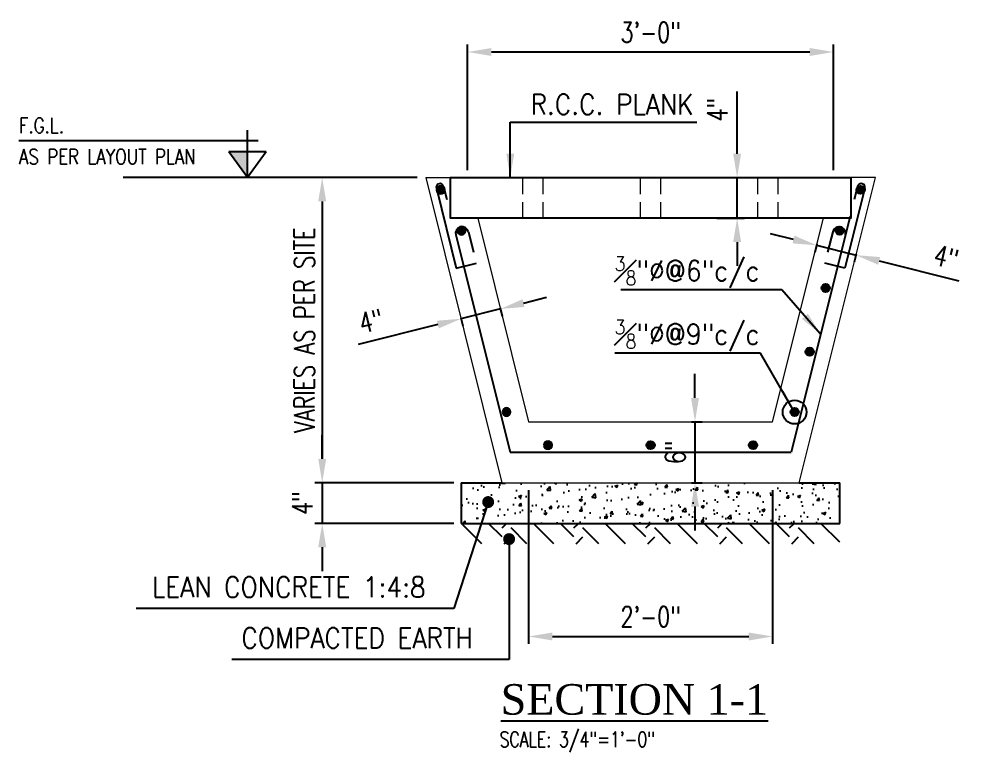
# Model space of a CAD drawing. Header units: feet. Extents: x 50754 to 76410, y 49660 to 67674.
# Drawn here: x 55648 to 55740.9, y 67112.1 to 67184.2 of the extents above; entities that cross this region are included whole.
import ezdxf

# ---------------------------------------------------------------- set-up
doc = ezdxf.new("R2010")
doc.units = ezdxf.units.FT
doc.header["$PDMODE"] = 32
doc.linetypes.add('HIDDEN', pattern=[9.525, 6.35, -3.175])
for name, color, linetype in [('A-TYP-H-TEXT', 2, 'Continuous'), ('A-TYP-ST-LEVEL', 1, 'Continuous'), ('axis', 8, 'Continuous'), ('BEAM', 2, 'Continuous'), ('BOT-STEEL', 6, 'Continuous'), ('dim', 1, 'Continuous'), ('PL', 1, 'Continuous'), ('S-BLOWUP COLUMN', 4, 'Continuous'), ('Sewer Details Hatch', 1, 'Continuous'), ('Water Supply Details Text', 3, 'Continuous'), ('X Line', 1, 'Continuous')]:
    doc.layers.add(name, color=color, linetype=linetype)
doc.styles.add('HADINGS', font='times.ttf')
doc.styles.add('rizwan', font='romans.shx', dxfattribs={"width": 0.75})
doc.styles.add('ROMANS', font='romans.shx', dxfattribs={"width": 0.9})
doc.styles.add('STYLE4', font='romans.shx')
doc.dimstyles.new('STYLE-64', dxfattribs={"dimscale": 64, "dimtxt": 0.09375, "dimasz": 0.09375, "dimexe": 0.0625, "dimexo": 0.0625, "dimgap": 0.03125, "dimtad": 1, "dimzin": 3, "dimdsep": 46, "dimlunit": 4, "dimtxsty": 'rizwan', "dimcen": 0.125, "dimdle": 4, "dimclrd": 1, "dimclre": 1, "dimclrt": 2, "dimadec": 0, "dimazin": 0, "dimtfac": 0.5, "dimtix": 1, "dimtmove": 2, "dimatfit": 3, "dimfxl": 1, "dimfrac": 1, "dimtolj": 1, "dimtzin": 3, "dimarcsym": 0})

# ---------------------------------------------------------------- blocks, each defined once
blk = doc.blocks.new('*D56')
at = {"layer": 'Defpoints', "color": 0, "ltscale": 1.5, "transparency": 16777216}
for p in [(55728.11, 67180.957), (55692.11, 67168.615), (55728.11, 67168.615)]:
    blk.add_point(p, dxfattribs=at)
at = {"layer": 'dim', "color": 1, "lineweight": -2, "ltscale": 1.5, "transparency": 16777216}
for p, q in [((55692.11, 67169.335), (55692.11, 67181.677)), ((55728.11, 67169.335), (55728.11, 67181.677)), ((55694.454, 67180.957), (55725.767, 67180.957))]:
    blk.add_line(p, q, dxfattribs=at)
at = {"layer": 'dim', "color": 1, "ltscale": 1.5, "transparency": 16777216}
for points in [[(55694.454, 67181.348), (55694.454, 67180.566), (55692.11, 67180.957)], [(55725.767, 67181.348), (55725.767, 67180.566), (55728.11, 67180.957)]]:
    blk.add_solid(points, dxfattribs=at)
at = {"layer": 'dim', "color": 2, "ltscale": 1.5, "transparency": 16777216, "insert": (55710.11, 67182.898), "char_height": 2, "attachment_point": 5, "style": 'rizwan'}
blk.add_mtext('\\A1;3\'-0"', dxfattribs=at)
blk = doc.blocks.new('*D57')
at = {"layer": 'Defpoints', "color": 0, "ltscale": 1.5, "transparency": 16777216}
for p in [(55698.11, 67138.615), (55722.11, 67138.615), (55722.11, 67123.497)]:
    blk.add_point(p, dxfattribs=at)
at = {"layer": 'dim', "color": 1, "lineweight": -2, "ltscale": 1.5, "transparency": 16777216}
for p, q in [((55698.11, 67137.895), (55698.11, 67122.777)), ((55722.11, 67137.895), (55722.11, 67122.777)), ((55700.454, 67123.497), (55719.767, 67123.497))]:
    blk.add_line(p, q, dxfattribs=at)
at = {"layer": 'dim', "color": 1, "ltscale": 1.5, "transparency": 16777216}
for points in [[(55700.454, 67123.888), (55700.454, 67123.106), (55698.11, 67123.497)], [(55719.767, 67123.888), (55719.767, 67123.106), (55722.11, 67123.497)]]:
    blk.add_solid(points, dxfattribs=at)
at = {"layer": 'dim', "color": 2, "ltscale": 1.5, "transparency": 16777216, "insert": (55710.11, 67125.438), "char_height": 2, "attachment_point": 5, "style": 'rizwan'}
blk.add_mtext('\\A1;2\'-0"', dxfattribs=at)
blk = doc.blocks.new('*D58')
at = {"layer": 'Defpoints', "color": 0, "ltscale": 1.5, "transparency": 16777216}
for p in [(55685.926, 67168.615), (55677.806, 67138.615), (55691.487, 67138.615)]:
    blk.add_point(p, dxfattribs=at)
at = {"layer": 'dim', "color": 1, "lineweight": -2, "ltscale": 1.5, "transparency": 16777216}
for p, q in [((55685.206, 67168.615), (55677.086, 67168.615)), ((55677.806, 67166.272), (55677.806, 67140.959)), ((55690.767, 67138.615), (55677.086, 67138.615))]:
    blk.add_line(p, q, dxfattribs=at)
at = {"layer": 'dim', "color": 1, "ltscale": 1.5, "transparency": 16777216}
for points in [[(55677.416, 67166.272), (55678.197, 67166.272), (55677.806, 67168.615)], [(55677.416, 67140.959), (55678.197, 67140.959), (55677.806, 67138.615)]]:
    blk.add_solid(points, dxfattribs=at)
at = {"layer": 'dim', "color": 2, "ltscale": 1.5, "transparency": 16777216, "insert": (55676.056, 67153.615), "char_height": 2, "attachment_point": 5, "rotation": 90, "style": 'rizwan'}
blk.add_mtext('\\A1;VARIES AS PER SITE', dxfattribs=at)
blk = doc.blocks.new('A$C76BB0DB5')
at = {"layer": 'BOT-STEEL', "ltscale": 0.05}
h = blk.add_hatch(color=256, dxfattribs=at)
h.dxf.hatch_style = 1
h.paths.add_polyline_path([(-0.75, 0, 1), (0.75, 0, 1)])
blk.add_circle((0, 0), 0.75, dxfattribs=at)
blk = doc.blocks.new('*D59')
at = {"layer": 'Defpoints', "color": 0, "ltscale": 1.5, "transparency": 16777216}
for p in [(55695.139, 67156.502), (55695.339, 67155.702), (55691.258, 67155.532)]:
    blk.add_point(p, dxfattribs=at)
at = {"layer": 'dim', "color": 1, "lineweight": -2, "ltscale": 1.5, "transparency": 16777216}
for p, q in [((55697.612, 67156.27), (55699.886, 67156.839)), ((55695.339, 67155.702), (55691.458, 67154.732)), ((55695.313, 67155.803), (55695.513, 67155.003)), ((55691.433, 67154.833), (55691.633, 67154.033)), ((55689.184, 67154.163), (55681.346, 67152.204))]:
    blk.add_line(p, q, dxfattribs=at)
at = {"layer": 'dim', "color": 1, "ltscale": 1.5, "transparency": 16777216}
for points in [[(55697.518, 67156.649), (55697.707, 67155.891), (55695.339, 67155.702)], [(55689.09, 67154.542), (55689.279, 67153.784), (55691.458, 67154.732)]]:
    blk.add_solid(points, dxfattribs=at)
at = {"layer": 'dim', "color": 2, "ltscale": 1.5, "transparency": 16777216, "insert": (55682.608, 67154.519), "char_height": 2, "attachment_point": 5, "rotation": 14.03624, "style": 'rizwan'}
blk.add_mtext('\\A1;4"', dxfattribs=at)
blk = doc.blocks.new('*D60')
at = {"layer": 'Defpoints', "color": 0, "ltscale": 1.5, "transparency": 16777216}
for p in [(55726.645, 67162.755), (55726.445, 67161.955), (55730.526, 67161.785)]:
    blk.add_point(p, dxfattribs=at)
at = {"layer": 'dim', "color": 1, "lineweight": -2, "ltscale": 1.5, "transparency": 16777216}
for p, q in [((55724.171, 67162.523), (55721.898, 67163.092)), ((55726.47, 67162.056), (55726.27, 67161.256)), ((55726.445, 67161.955), (55730.326, 67160.985)), ((55730.351, 67161.086), (55730.151, 67160.286)), ((55732.599, 67160.416), (55740.438, 67158.457))]:
    blk.add_line(p, q, dxfattribs=at)
at = {"layer": 'dim', "color": 1, "ltscale": 1.5, "transparency": 16777216}
for points in [[(55724.266, 67162.902), (55724.077, 67162.144), (55726.445, 67161.955)], [(55732.694, 67160.795), (55732.505, 67160.037), (55730.326, 67160.985)]]:
    blk.add_solid(points, dxfattribs=at)
at = {"layer": 'dim', "color": 2, "ltscale": 1.5, "transparency": 16777216, "insert": (55739.176, 67160.772), "char_height": 2, "attachment_point": 5, "rotation": 345.96376, "style": 'rizwan'}
blk.add_mtext('\\A1;4"', dxfattribs=at)
blk = doc.blocks.new('*D61')
at = {"layer": 'Defpoints', "color": 0, "ltscale": 1.5, "transparency": 16777216}
for p in [(55713.425, 67144.615), (55713.425, 67138.615), (55714.479, 67138.615)]:
    blk.add_point(p, dxfattribs=at)
at = {"layer": 'dim', "color": 1, "lineweight": -2, "ltscale": 1.5, "transparency": 16777216}
for p, q in [((55714.479, 67146.959), (55714.479, 67149.303)), ((55714.145, 67144.615), (55715.199, 67144.615)), ((55714.479, 67144.615), (55714.479, 67138.615)), ((55714.145, 67138.615), (55715.199, 67138.615)), ((55714.479, 67136.272), (55714.479, 67133.928))]:
    blk.add_line(p, q, dxfattribs=at)
at = {"layer": 'dim', "color": 1, "ltscale": 1.5, "transparency": 16777216}
for points in [[(55714.088, 67146.959), (55714.869, 67146.959), (55714.479, 67144.615)], [(55714.088, 67136.272), (55714.869, 67136.272), (55714.479, 67138.615)]]:
    blk.add_solid(points, dxfattribs=at)
at = {"layer": 'dim', "color": 2, "ltscale": 1.5, "transparency": 16777216, "insert": (55712.538, 67141.615), "char_height": 2, "attachment_point": 5, "rotation": 90, "style": 'rizwan'}
blk.add_mtext('\\A1;6"', dxfattribs=at)
blk = doc.blocks.new('*D47')
at = {"layer": 'Defpoints', "color": 0, "ltscale": 1.5, "transparency": 16777216}
for p in [(55691.487, 67138.615), (55677.806, 67134.615), (55691.487, 67134.615)]:
    blk.add_point(p, dxfattribs=at)
at = {"layer": 'dim', "color": 1, "lineweight": -2, "ltscale": 1.5, "transparency": 16777216}
for p, q in [((55677.806, 67140.959), (55677.806, 67143.303)), ((55690.767, 67138.615), (55677.086, 67138.615)), ((55677.806, 67138.615), (55677.806, 67134.615)), ((55690.767, 67134.615), (55677.086, 67134.615)), ((55677.806, 67132.272), (55677.806, 67129.928))]:
    blk.add_line(p, q, dxfattribs=at)
at = {"layer": 'dim', "color": 1, "ltscale": 1.5, "transparency": 16777216}
for points in [[(55677.416, 67140.959), (55678.197, 67140.959), (55677.806, 67138.615)], [(55677.416, 67132.272), (55678.197, 67132.272), (55677.806, 67134.615)]]:
    blk.add_solid(points, dxfattribs=at)
at = {"layer": 'dim', "color": 2, "ltscale": 1.5, "transparency": 16777216, "insert": (55675.866, 67136.615), "char_height": 2, "attachment_point": 5, "rotation": 90, "style": 'rizwan'}
blk.add_mtext('\\A1;4"', dxfattribs=at)
blk = doc.blocks.new('*D53')
at = {"layer": 'Defpoints', "color": 0, "ltscale": 1.5, "transparency": 16777216}
for p in [(55715.902, 67168.615), (55718.626, 67168.615), (55715.902, 67164.615)]:
    blk.add_point(p, dxfattribs=at)
at = {"layer": 'dim', "color": 1, "lineweight": -2, "ltscale": 1.5, "transparency": 16777216}
for p, q in [((55718.626, 67170.959), (55718.626, 67177.081)), ((55716.622, 67168.615), (55719.346, 67168.615)), ((55718.626, 67164.615), (55718.626, 67168.615)), ((55716.622, 67164.615), (55719.346, 67164.615)), ((55718.626, 67162.272), (55718.626, 67159.928))]:
    blk.add_line(p, q, dxfattribs=at)
at = {"layer": 'dim', "color": 1, "ltscale": 1.5, "transparency": 16777216}
for points in [[(55718.235, 67170.959), (55719.016, 67170.959), (55718.626, 67168.615)], [(55718.235, 67162.272), (55719.016, 67162.272), (55718.626, 67164.615)]]:
    blk.add_solid(points, dxfattribs=at)
at = {"layer": 'dim', "color": 2, "ltscale": 1.5, "transparency": 16777216, "insert": (55716.685, 67175.296), "char_height": 2, "attachment_point": 5, "rotation": 90, "style": 'rizwan'}
blk.add_mtext('\\A1;4"', dxfattribs=at)

msp = doc.modelspace()

# ---------------------------------------------------------------- hatches: boundary and pattern name
at = {"layer": 'A-TYP-ST-LEVEL', "linetype": 'Continuous', "ltscale": 1.5}
msp.add_hatch(color=1, dxfattribs=at).paths.add_polyline_path([(55668.62127, 67171.14665), (55670.45092, 67171.14665), (55670.45092, 67168.61534)])
at = {"layer": 'BEAM'}
h = msp.add_hatch(dxfattribs=at)
h.set_pattern_fill('AR-CONC', color=252, scale=0.416667, style=0)
h.set_pattern_definition([(50, (57130.9203, 64257.3092), (2.9885841, -0.2614672), [0.3125, -3.4375]), (355, (57130.9203, 64257.3092), (-0.5781306, 3.134134), [0.25, -2.75]), (100.45144, (57131.1693, 64257.2874), (2.4104535, 2.8726666), [0.265584, -2.9214255]), (46.1842, (57130.9203, 64258.1425), (4.446839, -0.6896637), [0.46875, -5.15625]), (96.63564, (57131.291, 64258.085), (3.894425, 4.0588275), [0.3983764, -4.3821407]), (351.18416, (57130.9203, 64258.1425), (3.894425, 4.0588275), [0.375, -4.125]), (21, (57131.337, 64257.9342), (2.4871127, -1.6775787), [0.3125, -3.4375]), (326, (57131.337, 64257.9342), (1.013814, 3.0214585), [0.25, -2.75]), (71.45144, (57131.5442, 64257.7944), (3.5009266, 1.3438798), [0.265584, -2.9214255]), (37.5, (57130.9203, 64257.3092), (0.05066606, 1.38705772), [0, -2.7166667, 0, -2.7916667, 0, -2.7604167]), (7.5, (57130.9203, 64257.3092), (1.0961231, 1.6433821), [0, -1.5916667, 0, -2.6541667, 0, -1.0520833]), (327.5, (57129.9911, 64257.3092), (2.22426015, -0.09397863), [0, -1.0416667, 0, -3.25, 0, -4.3125]), (317.5, (57129.5744, 64257.3092), (2.4299424, 0.4171041), [0, -1.3541667, 0, -2.1583333, 0, -3.0625])])
h.paths.add_polyline_path([(55728.73336, 67138.61534), (55691.48715, 67138.61534), (55691.48715, 67134.61534), (55728.73336, 67134.61534)])
h = msp.add_hatch(dxfattribs=at)
h.set_pattern_fill('EARTH', color=252, scale=20, angle=45, style=0)
h.set_pattern_definition([(45, (57130.9203, 64263.309), (4e-16, 7.071068), [5, -5]), (45, (57129.5945, 64264.635), (4e-16, 7.071068), [5, -5]), (45, (57128.2686, 64265.961), (4e-16, 7.071068), [5, -5]), (135, (57128.2686, 64266.8447), (-7.071068, 9e-16), [5, -5]), (135, (57129.5945, 64268.1705), (-7.071068, 9e-16), [5, -5]), (135, (57130.9203, 64269.4964), (-7.071068, 9e-16), [5, -5])])
h.paths.add_polyline_path([(55728.72518, 67134.61534), (55691.65421, 67134.61534), (55691.65421, 67132.61534), (55728.72518, 67132.61534)])

# ---------------------------------------------------------------- linework, layer by layer
at = {"layer": 'A-TYP-ST-LEVEL', "color": 3, "linetype": 'Continuous', "ltscale": 1.5}
for p, q in [((55670.45092, 67168.61534), (55670.45092, 67173.27998)), ((55671.51758, 67172.21331), (55647.96636, 67172.21331)), ((55672.28056, 67171.14665), (55668.62127, 67171.14665)), ((55672.28056, 67171.14665), (55670.45092, 67168.61534))]:
    msp.add_line(p, q, dxfattribs=at)
at = {"layer": 'A-TYP-ST-LEVEL', "linetype": 'Continuous', "ltscale": 1.5}
msp.add_line((55670.45092, 67168.61534), (55668.62127, 67171.14665), dxfattribs=at)
at = {"layer": 'PL'}
for p, q in [((55691.48715, 67138.61534), (55691.48715, 67134.61534)), ((55691.48715, 67138.61534), (55695.48715, 67138.61534)), ((55724.73336, 67138.61534), (55728.73336, 67138.61534)), ((55728.73336, 67134.61534), (55728.73336, 67138.61534)), ((55691.48715, 67134.61534), (55728.73336, 67134.61534))]:
    msp.add_line(p, q, dxfattribs=at)
at = {"layer": 'S-BLOWUP COLUMN', "color": 6}
for p, q in [((55689.75125, 67167.74357), (55690.076, 67166.44458)), ((55730.46925, 67167.74357), (55730.1445, 67166.44458)), ((55689.03903, 67167.56552), (55691.00031, 67159.72039)), ((55731.18147, 67167.56552), (55729.22019, 67159.72039)), ((55729.73391, 67164.8022), (55723.93719, 67141.61534)), ((55692.19225, 67163.27898), (55692.69072, 67161.28506)), ((55728.02826, 67163.27898), (55727.52978, 67161.28506)), ((55690.94533, 67162.96725), (55696.28331, 67141.61534)), ((55691.00031, 67159.72039), (55692.97193, 67160.2133)), ((55729.22019, 67159.72039), (55727.24857, 67160.2133)), ((55696.28331, 67141.61534), (55723.93719, 67141.61534))]:
    msp.add_line(p, q, dxfattribs=at)
for centre, radius, start, end in [((55689.39514, 67167.65454), 0.36707, 14.0362435, 194.0362435), ((55730.82536, 67167.65454), 0.36707, 345.9637565, 165.9637565), ((55691.56879, 67163.12311), 0.64264, 14.0362435, 194.0362435), ((55728.65171, 67163.12311), 0.64264, 345.9637565, 165.9637565)]:
    msp.add_arc(centre, radius, start, end, dxfattribs=at)
at = {"layer": 'Sewer Details Hatch'}
msp.add_lwpolyline([(55711.58908, 67168.61534), (55729.7992, 67168.61534), (55729.7992, 67164.61534), (55690.42131, 67164.61534), (55690.42131, 67168.61534), (55711.58908, 67168.61534)], dxfattribs=at)
at = {"layer": 'Water Supply Details Text', "color": 3, "lineweight": 0}
for p, q in [((55687.98715, 67168.61534), (55692.11025, 67168.61534)), ((55687.98715, 67168.61534), (55695.48715, 67138.61534)), ((55724.73336, 67138.61534), (55732.23336, 67168.61534)), ((55732.23336, 67168.61534), (55728.11025, 67168.61534)), ((55693.11025, 67164.61534), (55698.11025, 67144.61534)), ((55722.11025, 67144.61534), (55727.11025, 67164.61534)), ((55698.11025, 67144.61534), (55722.11025, 67144.61534)), ((55695.48715, 67138.61534), (55724.73336, 67138.61534))]:
    msp.add_line(p, q, dxfattribs=at)
at = {"layer": 'Water Supply Details Text', "color": 1, "linetype": 'HIDDEN', "lineweight": 0, "ltscale": 0.25}
for p, q in [((55697.55614, 67164.61534), (55697.55614, 67168.61534)), ((55699.55614, 67164.61534), (55699.55614, 67168.61534)), ((55709.11025, 67164.61534), (55709.11025, 67168.61534)), ((55711.11025, 67164.61534), (55711.11025, 67168.61534)), ((55720.66436, 67164.61534), (55720.66436, 67168.61534)), ((55722.66436, 67164.61534), (55722.66436, 67168.61534))]:
    msp.add_line(p, q, dxfattribs=at)
at = {"layer": 'X Line'}
msp.add_line((55687.15892, 67168.61534), (55658.21438, 67168.61534), dxfattribs=at)

# ---------------------------------------------------------------- block references
at = {"layer": 'axis', "ltscale": 0.05}
for p, xscale, yscale, zscale, rotation in [((55689.45006, 67167.40998), -0.5383333333301472, 0.5383333333301473, 0.5383333333301473, 158.9782764763402), ((55730.77044, 67167.40998), 0.5383333333301471, 0.5383333333301471, 0.5383333333301471, 201.0217235236598), ((55691.49968, 67163.3903), -0.5383333333301472, 0.5383333333301473, 0.5383333333301473, 158.9782764763402), ((55728.72082, 67163.3903), 0.5383333333301471, 0.5383333333301471, 0.5383333333301471, 201.0217235236598), ((55727.33128, 67157.75302), 0.5383333333301471, 0.5383333333301471, 0.5383333333301471, 201.0217235236598), ((55725.76491, 67151.48756), 0.5383333333301471, 0.5383333333301471, 0.5383333333301471, 201.0217235236598), ((55695.93686, 67145.56247), -0.5383333333301472, 0.5383333333301473, 0.5383333333301473, 158.9782764763402), ((55724.28364, 67145.56247), 0.5383333333301471, 0.5383333333301471, 0.5383333333301471, 201.0217235236598), ((55700.02636, 67142.30682), -0.5383333333301472, 0.5383333333301473, 0.5383333333301473, 158.9782764763402), ((55710.11025, 67142.30682), 0.5383333333301471, 0.5383333333301471, 0.5383333333301471, 201.0217235236598), ((55720.19414, 67142.30682), 0.5383333333301471, 0.5383333333301471, 0.5383333333301471, 201.0217235236598)]:
    msp.add_blockref('A$C76BB0DB5', p, dxfattribs=dict(at, xscale=xscale, yscale=yscale, zscale=zscale, rotation=rotation))

# ---------------------------------------------------------------- texts
at = {"layer": 'A-TYP-H-TEXT', "color": 3, "style": 'HADINGS'}
msp.add_text('%%USECTION 1-1', height=3, dxfattribs=at).set_placement((55695.36594, 67115.81573))
at = {"layer": 'A-TYP-H-TEXT', "style": 'rizwan', "width": 0.75}
msp.add_text('SCALE: 3/4"=1\'-0"', height=1.5, dxfattribs=at).set_placement((55695.26756, 67112.63306))
at = {"layer": 'A-TYP-ST-LEVEL', "color": 2, "style": 'STYLE4', "width": 0.8}
for s, p in [('F.G.L.', (55647.98324, 67172.98811)), ('AS PER LAYOUT PLAN', (55647.98324, 67169.91531))]:
    msp.add_text(s, height=1.5, dxfattribs=at).set_placement(p)
at = {"layer": 'dim', "color": 2, "ltscale": 1.5, "char_height": 2, "attachment_point": 5, "style": 'ROMANS'}
for s, insert in [('\\A1;\\pi-6,l8,t8;R.C.C.^IPLANK', (55705.32407, 67175.80819)), ('\\A1;{\\H0.7x;\\S3#8;\\H1.4286x;"%%C@6"c/c}', (55713.70181, 67159.31438)), ('\\A1;{\\H0.7x;\\S3#8;\\H1.4286x;"%%C@9"c/c}', (55713.70181, 67153.08669)), ('\\A1;LEAN CONCRETE 1:4:8', (55674.51669, 67128.34938)), ('\\A1;COMPACTED EARTH', (55681.23584, 67123.33959))]:
    msp.add_mtext(s, dxfattribs=dict(at, insert=insert))

# ---------------------------------------------------------------- dimensions: what is measured, and where the dimension line sits
at = {"layer": 'dim', "ltscale": 1.5}
for base, p1, p2, picture, middle in [((55728.11025, 67180.95703), (55692.11025, 67168.61534), (55728.11025, 67168.61534), '*D56', (55710.11025, 67182.89751)), ((55722.11025, 67123.49712), (55698.11025, 67138.61534), (55722.11025, 67138.61534), '*D57', (55710.11025, 67125.43759))]:
    dim = msp.add_linear_dim(base=base, p1=p1, p2=p2, dimstyle='STYLE-64', override={"dimscale": 24, "dimtxt": 0.083333, "dimasz": 0.097656, "dimexe": 0.03, "dimexo": 0.03, "dimtmove": 0}, dxfattribs=at)
    dim.commit()
    dim.dimension.update_dxf_attribs({"geometry": picture, "text_midpoint": middle})
for base, p1, p2, angle, picture, middle, dimtype in [((55718.62569, 67168.61534), (55715.90224, 67164.61534), (55715.90224, 67168.61534), 90, '*D53', (55718.62569, 67175.2957), 160), ((55726.4451, 67161.95475), (55730.52569, 67161.78468), (55726.64512, 67162.75483), 165.9637565, '*D60', (55738.70528, 67158.88971), 161), ((55695.33867, 67155.70164), (55691.25809, 67155.53158), (55695.13866, 67156.50172), 14.0362435, '*D59', (55683.0785, 67152.6366), 161), ((55714.4788, 67138.61534), (55713.42526, 67144.61534), (55713.42526, 67138.61534), 90, '*D61', (55714.4788, 67141.61534), 160)]:
    dim = msp.add_linear_dim(base=base, p1=p1, p2=p2, angle=angle, dimstyle='STYLE-64', override={"dimscale": 24, "dimtxt": 0.083333, "dimasz": 0.097656, "dimexe": 0.03, "dimexo": 0.03, "dimtmove": 0}, dxfattribs=at)
    dim.commit()
    dim.dimension.update_dxf_attribs({"geometry": picture, "text_midpoint": middle, "dimtype": dimtype})
dim = msp.add_linear_dim(base=(55677.80615, 67138.61534), p1=(55685.92559, 67168.61534), p2=(55691.48715, 67138.61534), angle=90, text='VARIES AS PER SITE', dimstyle='STYLE-64', override={"dimscale": 24, "dimtxt": 0.083333, "dimasz": 0.097656, "dimexe": 0.03, "dimexo": 0.03, "dimtmove": 0}, dxfattribs=at)
dim.commit()
dim.dimension.update_dxf_attribs({"geometry": '*D58', "text_midpoint": (55676.05615, 67153.61534)})
dim = msp.add_linear_dim(base=(55677.80615, 67134.61534), p1=(55691.48715, 67138.61534), p2=(55691.48715, 67134.61534), angle=90, dimstyle='STYLE-64', override={"dimscale": 24, "dimtxt": 0.083333, "dimasz": 0.097656, "dimexe": 0.03, "dimexo": 0.03, "dimtmove": 0}, dxfattribs=at)
dim.commit()
dim.dimension.update_dxf_attribs({"geometry": '*D47', "text_midpoint": (55675.86568, 67136.61534)})

# ---------------------------------------------------------------- leaders
for points, override in [([(55696.30935, 67168.61534), (55696.30935, 67174.07051), (55714.66, 67174.07051)], {"dimscale": 24, "dimtxt": 0.083333, "dimasz": 0.097656, "dimexe": 0.03, "dimexo": 0.03, "dimtmove": 0}), ([(55726.83555, 67153.20877), (55723.01766, 67157.5767), (55707.17284, 67157.5767)], {"dimscale": 24, "dimtxt": 0.083333, "dimasz": 0.097656, "dimexe": 0.03, "dimexo": 0.03, "dimtmove": 0}), ([(55724.28364, 67145.56247), (55720.92934, 67151.34901), (55706.5961, 67151.34901)], {"dimscale": 24, "dimtxt": 0.083333, "dimasz": 0.097656, "dimexe": 0.03, "dimexo": 0.03, "dimtmove": 0, "dimldrblk": 'Origin'}), ([(55694.13258, 67136.71505), (55690.7445, 67126.25931), (55659.49439, 67126.25931)], {"dimscale": 12, "dimtxt": 0.083333, "dimasz": 0.097656, "dimexe": 0.03, "dimexo": 0.03, "dimtmove": 0, "dimldrblk": 'Dot'}), ([(55696.19314, 67133.0708), (55696.19314, 67121.24952), (55668.90529, 67121.24952)], {"dimscale": 12, "dimtxt": 0.083333, "dimasz": 0.097656, "dimexe": 0.03, "dimexo": 0.03, "dimtmove": 0, "dimldrblk": 'Dot'})]:
    msp.add_leader(points, dimstyle='STYLE-64', override=override, dxfattribs=at)

doc.saveas('drawing.dxf')
